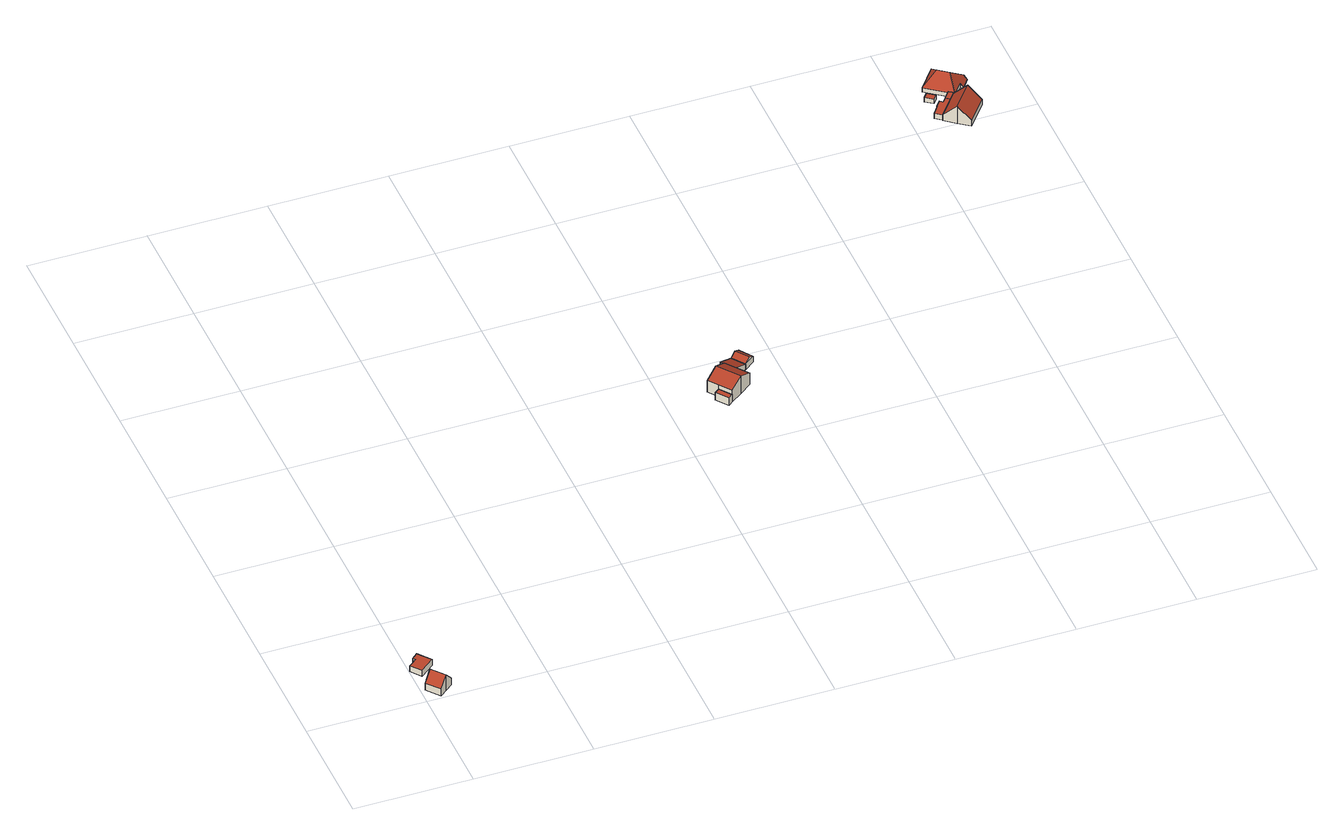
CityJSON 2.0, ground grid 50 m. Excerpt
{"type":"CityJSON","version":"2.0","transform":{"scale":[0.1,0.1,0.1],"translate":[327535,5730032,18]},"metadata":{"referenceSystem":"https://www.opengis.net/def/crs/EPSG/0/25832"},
"CityObjects":{
"building1":{"type":"Building","attributes":{"Geometrietyp2DReferenz":"3000","Gemeindeschluessel":"05170048","function":"31001_1010","roofType":"3100","measuredHeight":7.87},"address":[{"country":"Germany","locality":"Wesel","thoroughfareNumber":"11","thoroughfareName":"Böckersche Straße"}],"geometry":[{"type":"Solid","lod":"2","boundaries":[[[[0,1,2,3]],[[4,5,1,0]],[[6,7,5,4]],[[8,9,7,6]],[[10,11,9,8]],[[12,13,11,10]],[[3,2,13,12]],[[0,3,12,10,4]],[[8,6,4,10]],[[1,5,7,9,11,13,2]]]],"semantics":{"surfaces":[{"type":"WallSurface"},{"type":"RoofSurface"},{"type":"GroundSurface"}],"values":[[0,0,0,0,0,0,0,1,1,2]]}}]},
"building2":{"type":"Building","attributes":{"Geometrietyp2DReferenz":"3000","Gemeindeschluessel":"05170048","function":"31001_2463","roofType":"1000","measuredHeight":2.98},"address":[{"country":"Germany","locality":"Wesel","thoroughfareNumber":"11","thoroughfareName":"Böckersche Straße"}],"geometry":[{"type":"Solid","lod":"2","boundaries":[[[[14,15,16,17]],[[18,19,15,14]],[[20,21,19,18]],[[22,23,21,20]],[[24,25,23,22]],[[17,16,25,24]],[[22,20,18,14,17,24]],[[15,19,21,23,25,16]]]],"semantics":{"surfaces":[{"type":"WallSurface"},{"type":"RoofSurface"},{"type":"GroundSurface"}],"values":[[0,0,0,0,0,0,1,2]]}}]},
"building3":{"type":"Building","attributes":{"Geometrietyp2DReferenz":"3000","Gemeindeschluessel":"05170048","function":"31001_1010","roofType":"1000","measuredHeight":3.79},"address":[{"country":"Germany","locality":"Wesel","thoroughfareNumber":"12","thoroughfareName":"Böckersche Straße"}],"geometry":[{"type":"Solid","lod":"2","boundaries":[[[[26,27,28,29]],[[30,31,27,26]],[[32,33,31,30]],[[29,28,33,32]],[[30,26,29,32]],[[27,31,33,28]]]],"semantics":{"surfaces":[{"type":"WallSurface"},{"type":"RoofSurface"},{"type":"GroundSurface"}],"values":[[0,0,0,0,1,2]]}}]},
"building4":{"type":"Building","attributes":{"name":"Windjeskate","Geometrietyp2DReferenz":"3000","Gemeindeschluessel":"05170048","function":"31001_1010","roofType":"3100","measuredHeight":8.64},"address":[{"country":"Germany","locality":"Wesel","thoroughfareNumber":"12","thoroughfareName":"Böckersche Straße"}],"geometry":[{"type":"Solid","lod":"2","boundaries":[[[[34,35,36,37]],[[38,39,35,34]],[[40,41,39,38]],[[42,43,41,40]],[[44,45,43,42]],[[46,47,45,44]],[[48,49,47,46]],[[50,51,49,48]],[[37,36,51,50]],[[42,40,38,34,44]],[[37,50,48,46,44,34]],[[35,39,41,43,45,47,49,51,36]]]],"semantics":{"surfaces":[{"type":"WallSurface"},{"type":"RoofSurface"},{"type":"GroundSurface"}],"values":[[0,0,0,0,0,0,0,0,0,1,1,2]]}}]},
"building5":{"type":"Building","attributes":{"Geometrietyp2DReferenz":"3000","Gemeindeschluessel":"05170048","function":"31001_2463","roofType":"2100","measuredHeight":5.7},"address":[{"country":"Germany","locality":"Wesel","thoroughfareNumber":"12","thoroughfareName":"Böckersche Straße"}],"geometry":[{"type":"Solid","lod":"2","boundaries":[[[[52,53,54,55]],[[56,57,53,52]],[[58,59,57,56]],[[60,61,59,58]],[[62,63,61,60]],[[55,54,63,62]],[[60,58,56,52,55,62]],[[53,57,59,61,63,54]]]],"semantics":{"surfaces":[{"type":"WallSurface"},{"type":"RoofSurface"},{"type":"GroundSurface"}],"values":[[0,0,0,0,0,0,1,2]]}}]},
"building6":{"type":"Building","attributes":{"Geometrietyp2DReferenz":"3000","Gemeindeschluessel":"05170048","function":"31001_2463","roofType":"3100","measuredHeight":4.38},"address":[{"country":"Germany","locality":"Wesel","thoroughfareNumber":"12","thoroughfareName":"Böckersche Straße"}],"geometry":[{"type":"Solid","lod":"2","boundaries":[[[[64,65,66,67]],[[68,69,65,64]],[[70,71,69,68]],[[67,66,71,70]],[[64,72,68]],[[70,73,67]],[[67,73,72,64]],[[68,72,73,70]],[[65,69,71,66]]]],"semantics":{"surfaces":[{"type":"WallSurface"},{"type":"RoofSurface"},{"type":"GroundSurface"}],"values":[[0,0,0,0,0,0,1,1,2]]}}]},
"building7":{"type":"Building","attributes":{"Geometrietyp2DReferenz":"3000","Gemeindeschluessel":"05170048","function":"31001_1010","roofType":"1000","measuredHeight":2.08},"address":[{"country":"Germany","locality":"Wesel","thoroughfareNumber":"13","thoroughfareName":"Böckersche Straße"}],"geometry":[{"type":"Solid","lod":"2","boundaries":[[[[74,75,76,77]],[[78,79,75,74]],[[80,81,79,78]],[[77,76,81,80]],[[78,74,77,80]],[[75,79,81,76]]]],"semantics":{"surfaces":[{"type":"WallSurface"},{"type":"RoofSurface"},{"type":"GroundSurface"}],"values":[[0,0,0,0,1,2]]}}]},
"building8":{"type":"Building","attributes":{"name":"Hüfkeskate","Gemeindeschluessel":"05170048","Geometrietyp2DReferenz":"3000","function":"31001_1010"},"address":[{"country":"Germany","locality":"Wesel","thoroughfareNumber":"13","thoroughfareName":"Böckersche Straße"}],"children":["building8-1","building8-2"]},
"building8-1":{"type":"BuildingPart","attributes":{"roofType":"3100","measuredHeight":8.56},"parents":["building8"],"geometry":[{"type":"MultiSurface","lod":"2","boundaries":[[[82,83,84,85]],[[86,87,88,89]],[[90,91,87,86]],[[92,93,91,90]],[[94,95,93,92]],[[85,84,95,94]],[[94,92,90,85]],[[86,89,82,85,90]],[[83,88,87,91,93,95,84]],[[96,97,88,83]],[[82,89,98,99]],[[97,96,99,98]]],"semantics":{"surfaces":[{"type":"WallSurface"},{"type":"RoofSurface"},{"type":"GroundSurface"},{"type":"ClosureSurface"}],"values":[0,0,0,0,0,0,1,1,2,0,0,3]}}]},
"building8-2":{"type":"BuildingPart","attributes":{"roofType":"1000","measuredHeight":2.5},"address":[{"country":"Germany","locality":"Wesel","thoroughfareNumber":"13","thoroughfareName":"Böckersche Straße"}],"parents":["building8"],"geometry":[{"type":"Solid","lod":"2","boundaries":[[[[100,101,102,103]],[[104,105,101,100]],[[106,107,105,104]],[[108,109,107,106]],[[98,97,109,108]],[[110,111,96,99]],[[103,102,111,110]],[[99,98,108,106,104,100,103,110]],[[101,105,107,109,97,96,111,102]],[[98,99,96,97]]]],"semantics":{"surfaces":[{"type":"WallSurface"},{"type":"RoofSurface"},{"type":"GroundSurface"},{"type":"ClosureSurface"}],"values":[[0,0,0,0,0,0,0,1,2,3]]}}]},
"building9":{"type":"Building","attributes":{"Geometrietyp2DReferenz":"3000","Gemeindeschluessel":"05170048","function":"51009_1610","roofType":"1000","measuredHeight":2.59},"geometry":[{"type":"Solid","lod":"2","boundaries":[[[[112,113,114,115]],[[116,117,113,112]],[[98,118,117,116]],[[108,119,118,98]],[[115,114,119,108]],[[98,116,112,115,108]],[[113,117,118,119,114]]]],"semantics":{"surfaces":[{"type":"WallSurface"},{"type":"RoofSurface"},{"type":"GroundSurface"}],"values":[[0,0,0,0,0,1,2]]}}]},
"building10":{"type":"Building","attributes":{"Geometrietyp2DReferenz":"3000","Gemeindeschluessel":"05170048","function":"31001_2723","roofType":"3200","measuredHeight":7.45},"address":[{"country":"Germany","locality":"Wesel","thoroughfareNumber":"13","thoroughfareName":"Böckersche Straße"}],"geometry":[{"type":"Solid","lod":"2","boundaries":[[[[120,121,122,123]],[[124,125,121,120]],[[126,127,125,124]],[[128,129,127,126]],[[130,131,129,128]],[[132,133,131,130]],[[123,122,133,132]],[[134,126,124,135]],[[124,120,135]],[[135,120,123,134]],[[123,132,130,128,126,134]],[[121,125,127,129,131,133,122]]]],"semantics":{"surfaces":[{"type":"WallSurface"},{"type":"RoofSurface"},{"type":"GroundSurface"}],"values":[[0,0,0,0,0,0,0,1,1,1,1,2]]}}]}
},
"vertices":[
[45,87,74],[45,87,0],[18,65,0],[18,65,35],[48,90,79],[48,90,0],[78,115,35],[78,115,0],[124,58,35],[124,58,0],[94,34,79],[94,34,0],[64,9,35],[64,9,0],
[38,218,30],[38,218,0],[3,190,0],[3,190,30],[30,228,30],[30,228,0],[54,248,30],[54,248,0],[98,195,30],[98,195,0],[37,146,30],[37,146,0],
[1728,1228,48],[1728,1228,11],[1747,1242,11],[1747,1242,48],[1690,1278,48],[1690,1278,11],[1710,1293,48],[1710,1293,11],
[1798,1280,97],[1798,1280,10],[1848,1317,10],[1848,1317,68],[1747,1242,68],[1747,1242,10],[1710,1293,68],[1710,1293,10],[1679,1334,68],[1679,1334,10],[1729,1372,97],[1729,1372,10],[1775,1406,70],[1775,1406,10],[1779,1409,68],[1779,1409,10],[1810,1367,68],[1810,1367,10],
[1775,1406,69],[1775,1406,12],[1779,1409,12],[1779,1409,67],[1766,1418,69],[1766,1418,12],[1827,1463,35],[1827,1463,12],[1866,1408,35],[1866,1408,12],[1810,1367,67],[1810,1367,12],
[1911,1440,37],[1911,1440,8],[1871,1495,8],[1871,1495,37],[1866,1408,37],[1866,1408,8],[1827,1463,37],[1827,1463,8],[1889,1424,52],[1849,1479,52],
[3123,2637,30],[3123,2637,9],[3140,2660,9],[3140,2660,30],[3092,2661,30],[3092,2661,9],[3109,2684,30],[3109,2684,9],
[3119,2532,36],[3119,2532,7],[3165,2496,7],[3165,2496,93],[3202,2638,36],[3202,2638,7],[3182,2612,7],[3182,2612,36],[3248,2602,93],[3248,2602,7],[3294,2565,36],[3294,2565,7],[3211,2461,36],[3211,2461,7],[3119,2532,10],[3182,2612,10],[3182,2612,35],[3119,2532,35],
[3116,2590,35],[3116,2590,10],[3117,2589,10],[3117,2589,35],[3136,2616,35],[3136,2616,10],[3149,2606,35],[3149,2606,10],[3164,2626,35],[3164,2626,10],[3091,2554,35],[3091,2554,10],
[3212,2641,35],[3212,2641,9],[3189,2658,9],[3189,2658,35],[3202,2638,35],[3202,2638,9],[3182,2612,9],[3164,2626,9],
[3106,2721,29],[3106,2721,7],[3212,2641,7],[3212,2641,29],[3179,2815,29],[3179,2815,7],[3283,2735,29],[3283,2735,7],[3295,2726,9],[3295,2726,7],[3263,2684,9],[3263,2684,7],[3252,2693,29],[3252,2693,7],[3216,2712,81],[3175,2743,81]
]}
